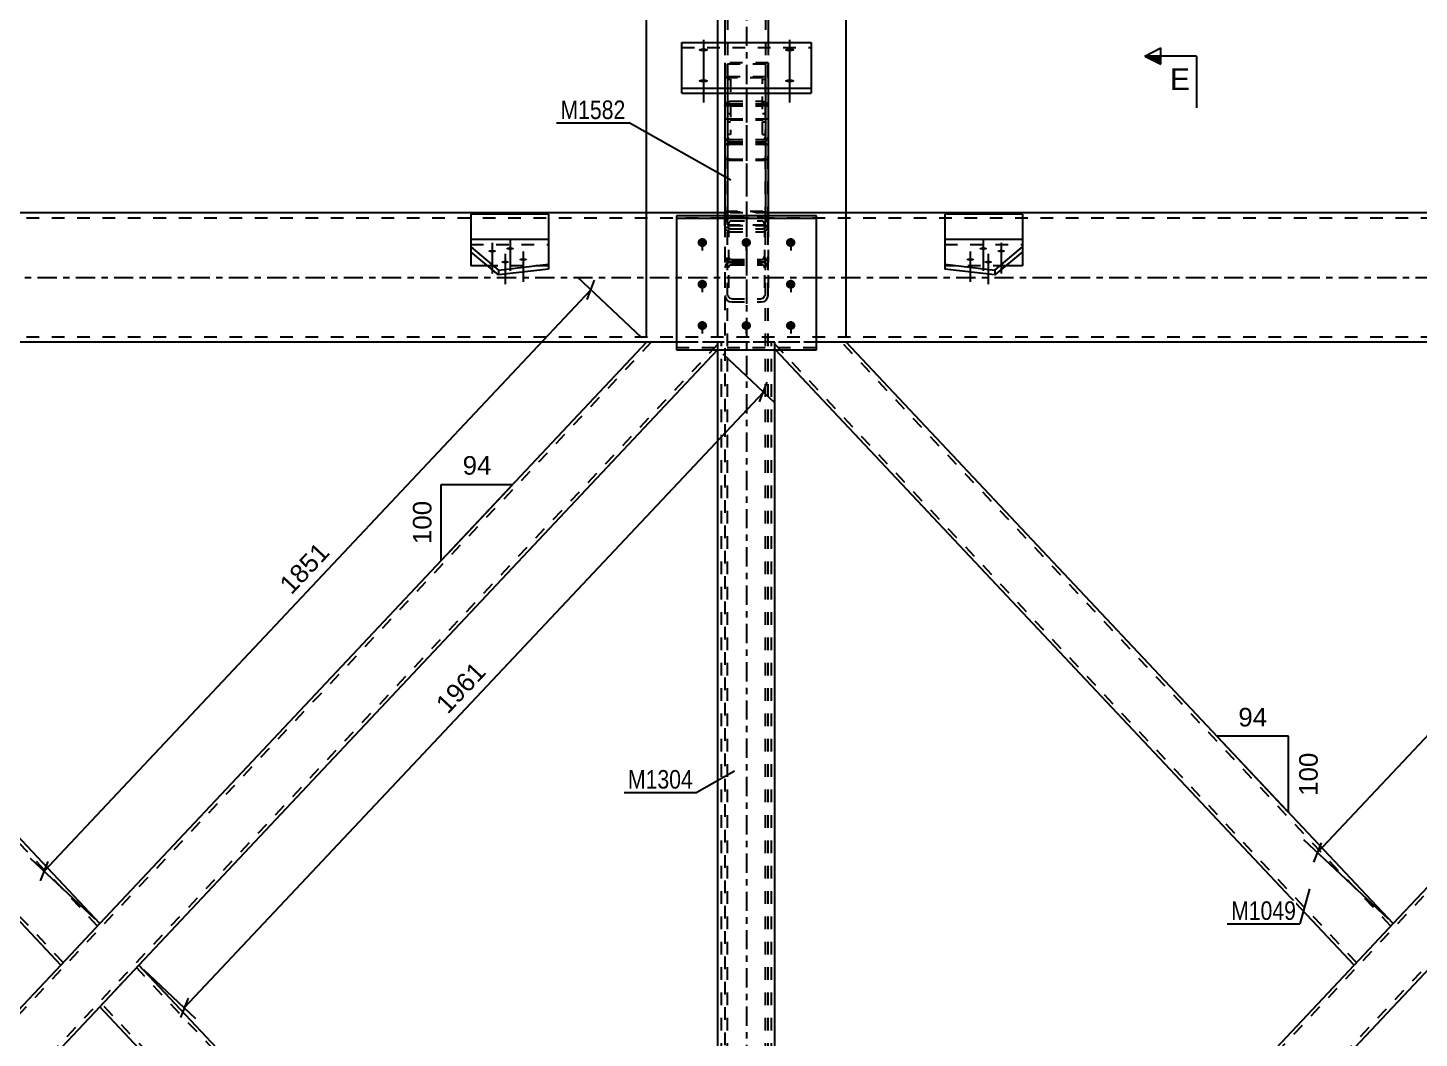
# Model space of a CAD drawing. Header units: millimetres. Extents: x -130 to 1059, y -611 to 230.
# Drawn here: x 655.5 to 870.6, y -117.6 to 38.6 of the extents above; entities that cross this region are included whole.
import ezdxf

# ---------------------------------------------------------------- set-up
doc = ezdxf.new("R2010")
doc.units = ezdxf.units.MM
doc.linetypes.add('DXK_LINE_DOT2', pattern=[3.9198, 1.9599, -1.9599])
doc.linetypes.add('DXK_LINE_DOT3', pattern=[5.9187, 2.979, -0.9799, 0.9799, -0.9799])
doc.styles.add('Arial', font='ARIAL.TTF', dxfattribs={"height": 0.2})
doc.styles.add('Arial Narrow', font='ARIALN.TTF', dxfattribs={"height": 0.2})

# ---------------------------------------------------------------- blocks, each defined once
blk = doc.blocks.new('Part-814407902-1448 - 1390')
at = {"color": 7, "linetype": 'DXK_LINE_DOT2'}
for p, q in [((763.28, 33.21), (763.28, 10.28)), ((769.94, 33.21), (763.28, 33.21)), ((763.28, 33.21), (763.28, 30.93)), ((763.68, 31.06), (763.68, 33.07)), ((763.68, 33.07), (769.54, 33.07)), ((763.68, 33.07), (763.68, 10.14)), ((769.54, 33.07), (769.54, 31.06)), ((769.54, 33.07), (769.55, 10.14)), ((769.94, 33.21), (769.95, 10.28)), ((769.94, 30.93), (769.94, 33.21)), ((763.28, 30.93), (763.28, 28.53)), ((763.28, 30.93), (769.94, 30.93)), ((763.68, 31.06), (763.68, 8.14)), ((769.54, 31.06), (763.68, 31.06)), ((769.54, 31.06), (769.55, 8.14)), ((769.94, 30.93), (769.94, 28.53)), ((763.28, 10.28), (763.28, 10)), ((763.28, 10.28), (769.95, 10.28)), ((763.28, 9.33), (763.28, 10)), ((763.28, 10), (763.28, 10)), ((763.68, 10), (763.28, 10)), ((763.28, 10), (763.68, 10)), ((763.28, 9.54), (763.28, 8)), ((763.28, 8), (763.28, 9.33)), ((763.28, 9.33), (763.68, 9.33)), ((769.55, 10.14), (763.68, 10.14)), ((763.68, 10.14), (763.68, 10)), ((763.68, 9.33), (763.68, 10)), ((763.68, 10), (763.68, 10)), ((763.68, 8.14), (763.68, 9.33)), ((769.55, 10.14), (769.55, 10)), ((769.95, 10), (769.55, 10)), ((769.55, 9.33), (769.55, 10)), ((769.55, 10), (769.55, 10)), ((769.55, 10), (769.95, 10)), ((769.55, 8.14), (769.55, 9.33)), ((769.55, 9.33), (769.95, 9.33)), ((769.95, 10.28), (769.95, 10)), ((769.95, 9.33), (769.95, 10)), ((769.95, 10), (769.95, 10)), ((769.95, 9.54), (769.95, 8)), ((769.95, 8), (769.95, 9.33)), ((769.95, 8), (763.28, 8)), ((763.68, 8.14), (769.55, 8.14))]:
    blk.add_line(p, q, dxfattribs=at)
at = {"color": 2, "linetype": 'Continuous'}
for p, q in [((763.28, 28.53), (763.28, 9.54)), ((769.94, 28.53), (769.95, 9.54))]:
    blk.add_line(p, q, dxfattribs=at)
blk = doc.blocks.new('Part-814407902-1453 - 1390')
at = {"color": 7, "linetype": 'DXK_LINE_DOT3'}
blk.add_line((766.61, 68.39), (766.61, 16.15), dxfattribs=at)
at = {"color": 2, "linetype": 'Continuous'}
for p, q in [((763.34, 59.97), (763.28, 59.86)), ((763.28, 59.86), (763.28, 36.35)), ((763.28, 58.13), (763.34, 58.02)), ((763.51, 60.06), (763.34, 59.97)), ((763.68, 60.1), (763.51, 60.06)), ((769.71, 60.06), (769.55, 60.1)), ((769.88, 59.97), (769.71, 60.06)), ((769.95, 59.86), (769.88, 59.97)), ((769.88, 58.02), (769.95, 58.13)), ((769.95, 59.86), (769.95, 36.35)), ((763.34, 58.02), (763.51, 57.94)), ((763.51, 57.94), (763.77, 57.88)), ((763.77, 57.88), (764.08, 57.86)), ((764.08, 57.99), (769.15, 57.99)), ((764.08, 57.86), (769.15, 57.86)), ((769.15, 57.86), (769.45, 57.88)), ((769.45, 57.88), (769.71, 57.94)), ((769.71, 57.94), (769.88, 58.02)), ((769.95, 28.53), (769.95, 24.68))]:
    blk.add_line(p, q, dxfattribs=at)
at = {"color": 7, "linetype": 'DXK_LINE_DOT2'}
for p, q in [((763.77, 60.12), (763.68, 60.1)), ((763.68, 59.86), (763.71, 59.92)), ((763.68, 59.86), (763.68, 24.68)), ((763.71, 58.08), (763.68, 58.13)), ((763.71, 59.92), (763.8, 59.96)), ((764.08, 60.14), (763.77, 60.12)), ((763.8, 59.96), (763.93, 59.99)), ((763.93, 59.99), (764.08, 60)), ((764.08, 60.14), (769.15, 60.14)), ((764.08, 60), (769.15, 60)), ((769.45, 60.12), (769.15, 60.14)), ((769.15, 60), (769.3, 59.99)), ((769.3, 59.99), (769.43, 59.96)), ((769.43, 59.96), (769.51, 59.92)), ((769.55, 60.1), (769.45, 60.12)), ((769.51, 59.92), (769.55, 59.86)), ((769.55, 58.13), (769.51, 58.08)), ((769.55, 59.86), (769.55, 24.68)), ((763.8, 58.03), (763.71, 58.08)), ((763.93, 58), (763.8, 58.03)), ((764.08, 57.99), (763.93, 58)), ((769.3, 58), (769.15, 57.99)), ((769.43, 58.03), (769.3, 58)), ((769.51, 58.08), (769.43, 58.03)), ((763.28, 36.35), (763.28, 24.68)), ((769.95, 36.35), (769.95, 28.53)), ((763.28, 26.42), (763.34, 26.52)), ((763.34, 26.52), (763.51, 26.61)), ((763.51, 26.61), (763.77, 26.67)), ((763.71, 26.47), (763.68, 26.42)), ((763.8, 26.51), (763.71, 26.47)), ((763.77, 26.67), (764.08, 26.69)), ((763.93, 26.54), (763.8, 26.51)), ((764.08, 26.55), (763.93, 26.54)), ((764.08, 26.69), (769.15, 26.69)), ((764.08, 26.55), (769.15, 26.55)), ((769.15, 26.69), (769.45, 26.67)), ((769.3, 26.54), (769.15, 26.55)), ((769.43, 26.51), (769.3, 26.54)), ((769.51, 26.47), (769.43, 26.51)), ((769.45, 26.67), (769.71, 26.61)), ((769.55, 26.42), (769.51, 26.47)), ((769.71, 26.61), (769.88, 26.52)), ((769.88, 26.52), (769.95, 26.42)), ((763.34, 24.58), (763.28, 24.68)), ((763.51, 24.49), (763.34, 24.58)), ((763.77, 24.43), (763.51, 24.49)), ((763.68, 24.68), (763.71, 24.63)), ((763.71, 24.63), (763.8, 24.58)), ((764.08, 24.41), (763.77, 24.43)), ((763.8, 24.58), (763.93, 24.55)), ((763.93, 24.55), (764.08, 24.54)), ((764.08, 24.54), (769.15, 24.54)), ((764.08, 24.41), (769.15, 24.41)), ((769.15, 24.54), (769.3, 24.55)), ((769.45, 24.43), (769.15, 24.41)), ((769.3, 24.55), (769.43, 24.58)), ((769.43, 24.58), (769.51, 24.63)), ((769.71, 24.49), (769.45, 24.43)), ((769.51, 24.63), (769.55, 24.68)), ((769.88, 24.58), (769.71, 24.49)), ((769.95, 24.68), (769.88, 24.58))]:
    blk.add_line(p, q, dxfattribs=at)
blk = doc.blocks.new('Part-814407902-1478 - 1390')
at = {"color": 7, "linetype": 'DXK_LINE_DOT2'}
for p, q in [((771, -10), (762.2, -10)), ((762.2, -11.18), (762.2, -10)), ((762.74, -202.67), (762.74, -10)), ((770.47, -202.67), (770.47, -10)), ((771, -11.18), (771, -10)), ((762.2, -202.67), (762.2, -201.57)), ((771, -202.67), (771, -201.57)), ((771, -202.67), (762.2, -202.67))]:
    blk.add_line(p, q, dxfattribs=at)
at = {"color": 2, "linetype": 'Continuous'}
for p, q in [((762.2, -201.57), (762.2, -11.18)), ((771, -201.57), (771, -11.18))]:
    blk.add_line(p, q, dxfattribs=at)
blk = doc.blocks.new('Part-814407902-1602 - 1390')
at = {"color": 2, "linetype": 'Continuous'}
for p, q in [((777.45, 9.54), (755.78, 9.54)), ((755.78, 9.54), (755.78, -11.18)), ((755.78, 9.18), (777.45, 9.18)), ((777.45, -11.18), (777.45, 9.54)), ((755.78, -11.18), (777.45, -11.18))]:
    blk.add_line(p, q, dxfattribs=at)
at = {"color": 7, "linetype": 'DXK_LINE_DOT2'}
blk.add_line((755.78, -10.82), (777.45, -10.82), dxfattribs=at)
blk = doc.blocks.new('Part-814407902-1481 - 1390')
at = {"color": 7, "linetype": 'DXK_LINE_DOT2'}
for p, q in [((763.28, 8.2), (763.36, 8.63)), ((763.94, 9.25), (764.35, 9.33)), ((764.35, 8.77), (764.14, 8.72)), ((764.35, 9.33), (768.88, 9.33)), ((764.35, 8.77), (768.88, 8.77)), ((768.88, 9.33), (769.29, 9.25)), ((769.08, 8.72), (768.88, 8.77)), ((769.86, 8.63), (769.95, 8.2)), ((763.28, 8.2), (763.28, -2.77)), ((763.85, 8.42), (763.81, 8.2)), ((763.81, 8.2), (763.81, -2.77)), ((769.41, 8.2), (769.37, 8.42)), ((769.41, 8.2), (769.41, -2.77)), ((769.95, 8.2), (769.95, -2.77)), ((763.36, 2.94), (763.28, 3.37)), ((763.59, 2.2), (763.36, 1.87)), ((763.94, 2.42), (763.59, 2.2)), ((763.81, 3.37), (763.85, 3.16)), ((764.35, 2.49), (763.94, 2.42)), ((764.35, 2.24), (763.94, 2.33)), ((764.14, 2.85), (764.35, 2.81)), ((764.35, 2.81), (768.88, 2.81)), ((764.35, 2.49), (768.88, 2.49)), ((764.35, 2.24), (768.88, 2.24)), ((768.88, 2.81), (769.08, 2.85)), ((769.29, 2.42), (768.88, 2.49)), ((769.29, 2.33), (768.88, 2.24)), ((769.63, 2.2), (769.29, 2.42)), ((769.37, 3.16), (769.41, 3.37)), ((769.86, 1.87), (769.63, 2.2)), ((769.95, 3.37), (769.86, 2.94)), ((763.36, 1.87), (763.28, 1.49)), ((763.81, 1.49), (763.85, 1.68)), ((763.85, 1.68), (763.97, 1.85)), ((763.97, 1.85), (764.14, 1.95)), ((764.14, 1.95), (764.35, 1.99)), ((764.35, 1.99), (768.88, 1.99)), ((768.88, 1.99), (769.08, 1.95)), ((769.08, 1.95), (769.26, 1.85)), ((769.26, 1.85), (769.37, 1.68)), ((769.37, 1.68), (769.41, 1.49)), ((769.95, 1.49), (769.86, 1.87)), ((763.28, -2.77), (763.36, -3.15)), ((763.36, -3.15), (763.59, -3.48)), ((763.59, -3.48), (763.94, -3.7)), ((763.85, -2.96), (763.81, -2.77)), ((763.97, -3.12), (763.85, -2.96)), ((763.94, -3.7), (764.35, -3.77)), ((764.14, -3.23), (763.97, -3.12)), ((764.35, -3.27), (764.14, -3.23)), ((764.35, -3.27), (768.88, -3.27)), ((764.35, -3.77), (768.88, -3.77)), ((769.08, -3.23), (768.88, -3.27)), ((768.88, -3.77), (769.29, -3.7)), ((769.26, -3.12), (769.08, -3.23)), ((769.37, -2.96), (769.26, -3.12)), ((769.29, -3.7), (769.63, -3.48)), ((769.41, -2.77), (769.37, -2.96)), ((769.63, -3.48), (769.86, -3.15)), ((769.86, -3.15), (769.95, -2.77))]:
    blk.add_line(p, q, dxfattribs=at)
at = {"color": 7, "linetype": 'DXK_LINE_DOT3'}
blk.add_line((766.61, 9.21), (766.61, -4.06), dxfattribs=at)
at = {"color": 7, "linetype": 'DXK_LINE_DOT2'}
for centre, radius, start, end in [((764.39, 8.24), 1.1, 114.32, 159.2417), ((764.37, 8.22), 0.552, 114.32, 159.2417), ((768.86, 8.22), 0.552, 20.7583, 65.68), ((768.83, 8.24), 1.1, 20.7583, 65.68), ((764.39, 3.33), 1.1, 200.7583, 245.68), ((764.37, 3.35), 0.552, 200.7583, 245.68), ((768.86, 3.35), 0.552, 294.32, 339.2417), ((768.83, 3.33), 1.1, 294.32, 339.2417)]:
    blk.add_arc(centre, radius, start, end, dxfattribs=at)
blk = doc.blocks.new('Part-814407902-1556 - 1390')
at = {"color": 7, "linetype": 'DXK_LINE_DOT2'}
for p, q in [((763.28, 26.5), (763.34, 26.79)), ((763.28, 26.5), (763.28, 7.94)), ((763.34, 26.79), (763.51, 27.04)), ((763.51, 27.04), (763.77, 27.2)), ((763.71, 26.65), (763.68, 26.5)), ((763.68, 26.5), (763.68, 7.94)), ((763.8, 26.77), (763.71, 26.65)), ((763.77, 27.2), (764.08, 27.26)), ((763.93, 26.85), (763.8, 26.77)), ((764.08, 26.88), (763.93, 26.85)), ((764.08, 27.26), (769.15, 27.26)), ((764.08, 26.88), (769.15, 26.88)), ((769.15, 27.26), (769.45, 27.2)), ((769.3, 26.85), (769.15, 26.88)), ((769.43, 26.77), (769.3, 26.85)), ((769.51, 26.65), (769.43, 26.77)), ((769.45, 27.2), (769.71, 27.04)), ((769.55, 26.5), (769.51, 26.65)), ((769.55, 26.5), (769.55, 7.94)), ((769.71, 27.04), (769.88, 26.79)), ((769.88, 26.79), (769.95, 26.5)), ((769.95, 26.5), (769.95, 24.68)), ((763.34, 21.45), (763.28, 21.74)), ((763.68, 21.74), (763.71, 21.6)), ((763.71, 21.6), (763.8, 21.48)), ((769.43, 21.48), (769.51, 21.6)), ((769.51, 21.6), (769.55, 21.74)), ((769.95, 21.74), (769.88, 21.45)), ((763.51, 21.21), (763.34, 21.45)), ((763.77, 21.05), (763.51, 21.21)), ((764.08, 20.99), (763.77, 21.05)), ((763.8, 21.48), (763.93, 21.4)), ((763.93, 21.4), (764.08, 21.37)), ((764.08, 21.37), (769.15, 21.37)), ((764.08, 20.99), (769.15, 20.99)), ((769.15, 21.37), (769.3, 21.4)), ((769.45, 21.05), (769.15, 20.99)), ((769.3, 21.4), (769.43, 21.48)), ((769.71, 21.21), (769.45, 21.05)), ((769.88, 21.45), (769.71, 21.21)), ((769.95, 10), (763.28, 10)), ((769.95, 10), (769.95, 7.94)), ((763.28, 7.94), (763.34, 7.62)), ((763.71, 7.78), (763.68, 7.94)), ((763.8, 7.64), (763.71, 7.78)), ((763.77, 7.16), (764.08, 7.09)), ((763.93, 7.55), (763.8, 7.64)), ((764.08, 7.52), (763.93, 7.55)), ((764.08, 7.52), (769.15, 7.52)), ((764.08, 7.09), (769.15, 7.09)), ((769.3, 7.55), (769.15, 7.52)), ((769.15, 7.09), (769.45, 7.16)), ((769.43, 7.64), (769.3, 7.55)), ((769.51, 7.78), (769.43, 7.64)), ((769.55, 7.94), (769.51, 7.78)), ((769.88, 7.62), (769.95, 7.94))]:
    blk.add_line(p, q, dxfattribs=at)
at = {"color": 7, "linetype": 'DXK_LINE_DOT3'}
blk.add_line((766.61, 27.54), (766.61, 3.45), dxfattribs=at)
at = {"color": 2, "linetype": 'Continuous'}
blk.add_line((769.95, 24.68), (769.95, 10), dxfattribs=at)
at = {"color": 7, "linetype": 'DXK_LINE_DOT2'}
for centre, start, end in [((764.11, 7.91), 200.7579, 245.6796), ((769.11, 7.91), 294.3204, 339.2421)]:
    blk.add_arc(centre, 0.827, start, end, dxfattribs=at)
blk = doc.blocks.new('Part-814407902-1548 - 1390')
at = {"color": 2, "linetype": 'Continuous'}
for p, q in [((672.64, -106.33), (666.6, -112.76)), ((762.2, -201.57), (672.64, -106.33)), ((751.16, -202.67), (666.6, -112.76)), ((762.2, -202.67), (762.2, -201.57))]:
    blk.add_line(p, q, dxfattribs=at)
at = {"color": 7, "linetype": 'DXK_LINE_DOT2'}
for p, q in [((762.2, -202.34), (672.28, -106.72)), ((666.97, -112.37), (667, -112.34)), ((751.89, -202.67), (666.97, -112.37)), ((762.2, -202.67), (751.16, -202.67))]:
    blk.add_line(p, q, dxfattribs=at)
blk = doc.blocks.new('Part-814407902-1557 - 1390')
at = {"color": 7, "linetype": 'DXK_LINE_DOT3'}
blk.add_line((766.61, 29.31), (766.61, -199.72), dxfattribs=at)
at = {"color": 7, "linetype": 'DXK_LINE_DOT2'}
for p, q in [((763.34, 20.57), (763.28, 20.45)), ((763.28, 20.45), (763.28, -202.67)), ((763.51, 20.68), (763.34, 20.57)), ((763.77, 20.74), (763.51, 20.68)), ((763.68, 20.45), (763.71, 20.51)), ((763.68, -202.67), (763.68, 20.45)), ((763.71, 20.51), (763.8, 20.56)), ((764.08, 20.77), (763.77, 20.74)), ((763.8, 20.56), (763.93, 20.6)), ((763.93, 20.6), (764.08, 20.61)), ((764.08, 20.77), (769.15, 20.77)), ((764.08, 20.61), (769.15, 20.61)), ((769.45, 20.74), (769.15, 20.77)), ((769.15, 20.61), (769.3, 20.6)), ((769.3, 20.6), (769.43, 20.56)), ((769.43, 20.56), (769.51, 20.51)), ((769.71, 20.68), (769.45, 20.74)), ((769.51, 20.51), (769.55, 20.45)), ((769.55, -202.67), (769.55, 20.45)), ((769.88, 20.57), (769.71, 20.68)), ((769.95, 20.45), (769.88, 20.57)), ((769.95, -202.67), (769.95, 20.45)), ((763.28, 18.45), (763.34, 18.33)), ((763.34, 18.33), (763.51, 18.23)), ((763.51, 18.23), (763.77, 18.16)), ((763.71, 18.39), (763.68, 18.45)), ((763.8, 18.34), (763.71, 18.39)), ((763.77, 18.16), (764.08, 18.14)), ((763.93, 18.31), (763.8, 18.34)), ((764.08, 18.3), (763.93, 18.31)), ((764.08, 18.3), (769.15, 18.3)), ((764.08, 18.14), (769.15, 18.14)), ((769.3, 18.31), (769.15, 18.3)), ((769.15, 18.14), (769.45, 18.16)), ((769.43, 18.34), (769.3, 18.31)), ((769.51, 18.39), (769.43, 18.34)), ((769.45, 18.16), (769.71, 18.23)), ((769.55, 18.45), (769.51, 18.39)), ((769.71, 18.23), (769.88, 18.33)), ((769.88, 18.33), (769.95, 18.45)), ((764.08, -170.32), (763.77, -170.67)), ((764.08, -170.32), (769.15, -170.32)), ((769.45, -170.67), (769.15, -170.32)), ((763.34, -173.21), (763.28, -175.01)), ((763.68, -175.01), (763.71, -174.11)), ((763.93, -172.84), (764.08, -172.66)), ((764.08, -172.66), (769.15, -172.66)), ((769.15, -172.66), (769.3, -172.84)), ((769.51, -174.11), (769.55, -175.01)), ((769.95, -175.01), (769.88, -173.21)), ((763.28, -202.67), (769.95, -202.67))]:
    blk.add_line(p, q, dxfattribs=at)
for centre, radius, start, end in [((772.8, -173.52), 9.47, 162.5062, 178.1392), ((760.42, -173.52), 9.47, 1.8608, 17.4938), ((768.44, -174.26), 4.73, 162.5062, 178.1392), ((764.78, -174.26), 4.73, 1.8608, 17.4938)]:
    blk.add_arc(centre, radius, start, end, dxfattribs=at)
blk = doc.blocks.new('Part-814407902-2005 - 1390')
at = {"color": 7, "linetype": 'DXK_LINE_DOT2'}
for p, q in [((763.75, 22.14), (763.75, 30.68)), ((763.75, 30.68), (764.15, 30.68)), ((764.15, 30.68), (764.15, 22.14)), ((763.75, 25.36), (764.15, 25.36)), ((763.75, 24.08), (764.15, 24.08)), ((764.15, 22.14), (763.75, 22.14))]:
    blk.add_line(p, q, dxfattribs=at)
blk = doc.blocks.new('Part-814407902-1618 - 1390')
at = {"color": 2, "linetype": 'Continuous'}
for p, q in [((756.61, 28.53), (756.61, 36.35)), ((756.61, 36.35), (776.61, 36.35)), ((776.61, 36.35), (776.61, 28.53)), ((756.61, 29.28), (776.61, 29.28)), ((756.61, 28.53), (776.61, 28.53))]:
    blk.add_line(p, q, dxfattribs=at)
at = {"color": 7, "linetype": 'DXK_LINE_DOT2'}
blk.add_line((756.61, 35.6), (776.61, 35.6), dxfattribs=at)
blk = doc.blocks.new('Part-814407902-1664 - 1390')
at = {"color": 7, "linetype": 'DXK_LINE_DOT2'}
for p, q in [((998.27, 9.2), (0, 9.2)), ((769.95, 10), (763.28, 10)), ((998.27, -9.2), (0, -9.2)), ((998.27, -10), (193.38, -10)), ((777.45, -10), (755.78, -10))]:
    blk.add_line(p, q, dxfattribs=at)
at = {"color": 2, "linetype": 'Continuous'}
for p, q in [((763.28, 10), (369.95, 10)), ((998.27, 10), (769.95, 10)), ((755.78, -10), (377.45, -10)), ((998.27, -10), (777.45, -10))]:
    blk.add_line(p, q, dxfattribs=at)
at = {"color": 7, "linetype": 'DXK_LINE_DOT3'}
blk.add_line((0, 0), (998.27, 0), dxfattribs=at)
blk = doc.blocks.new('Bolt-814407902-1795 - 1390')
at = {"linetype": 'Continuous'}
for points in [[(803.23, 4.28), (803.1, 4.28), (802.98, 4.29), (802.88, 4.32), (802.78, 4.34), (802.71, 4.38), (802.66, 4.42), (802.63, 4.46), (802.63, 4.5), (802.66, 4.54), (802.71, 4.58), (802.78, 4.62), (802.88, 4.65), (802.98, 4.67), (803.1, 4.68), (803.23, 4.69), (803.35, 4.68), (803.47, 4.67), (803.58, 4.65), (803.67, 4.62), (803.75, 4.58), (803.8, 4.54), (803.82, 4.5), (803.82, 4.46), (803.8, 4.42), (803.75, 4.38), (803.67, 4.34), (803.58, 4.32), (803.47, 4.29), (803.35, 4.28)], [(801.22, 2.59), (801.09, 2.59), (800.97, 2.6), (800.86, 2.63), (800.77, 2.65), (800.7, 2.69), (800.65, 2.73), (800.62, 2.77), (800.62, 2.81), (800.65, 2.86), (800.7, 2.89), (800.77, 2.93), (800.86, 2.96), (800.97, 2.98), (801.09, 2.99), (801.22, 3), (801.34, 2.99), (801.46, 2.98), (801.57, 2.96), (801.66, 2.93), (801.74, 2.89), (801.79, 2.86), (801.81, 2.81), (801.81, 2.77), (801.79, 2.73), (801.74, 2.69), (801.66, 2.65), (801.57, 2.63), (801.46, 2.6), (801.34, 2.59)], [(804, 2.2), (803.87, 2.2), (803.75, 2.22), (803.64, 2.24), (803.55, 2.27), (803.48, 2.3), (803.42, 2.34), (803.4, 2.38), (803.4, 2.43), (803.42, 2.47), (803.48, 2.51), (803.55, 2.54), (803.64, 2.57), (803.75, 2.59), (803.87, 2.61), (804, 2.61), (804.12, 2.61), (804.24, 2.59), (804.35, 2.57), (804.44, 2.54), (804.51, 2.51), (804.57, 2.47), (804.59, 2.43), (804.59, 2.38), (804.57, 2.34), (804.51, 2.3), (804.44, 2.27), (804.35, 2.24), (804.24, 2.22), (804.12, 2.2)], [(806.01, 3.89), (805.88, 3.89), (805.76, 3.91), (805.65, 3.93), (805.56, 3.96), (805.49, 3.99), (805.44, 4.03), (805.41, 4.07), (805.41, 4.12), (805.44, 4.16), (805.49, 4.2), (805.56, 4.23), (805.65, 4.26), (805.76, 4.28), (805.88, 4.3), (806.01, 4.3), (806.13, 4.3), (806.25, 4.28), (806.36, 4.26), (806.45, 4.23), (806.53, 4.2), (806.58, 4.16), (806.6, 4.12), (806.6, 4.07), (806.58, 4.03), (806.53, 3.99), (806.45, 3.96), (806.36, 3.93), (806.25, 3.91), (806.13, 3.89)]]:
    blk.add_hatch(color=1, dxfattribs=at).paths.add_polyline_path(points)
at = {"color": 1, "linetype": 'Continuous'}
for p, q in [((803.23, 5.73), (803.23, 1.04)), ((806.01, 5.35), (806.01, 0.65)), ((801.22, 4.04), (801.22, -0.65)), ((804, 3.66), (804, -1.04))]:
    blk.add_line(p, q, dxfattribs=at)
blk = doc.blocks.new('Bolt-814407902-1798 - 1390')
at = {"linetype": 'Continuous'}
for points in [[(773.28, 34.96), (773.13, 34.97), (772.98, 34.98), (772.85, 35.01), (772.73, 35.04), (772.64, 35.09), (772.58, 35.13), (772.55, 35.18), (772.55, 35.24), (772.58, 35.29), (772.64, 35.34), (772.73, 35.38), (772.85, 35.41), (772.98, 35.44), (773.13, 35.46), (773.28, 35.46), (773.43, 35.46), (773.58, 35.44), (773.71, 35.41), (773.82, 35.38), (773.91, 35.34), (773.98, 35.29), (774.01, 35.24), (774.01, 35.18), (773.98, 35.13), (773.91, 35.09), (773.82, 35.04), (773.71, 35.01), (773.58, 34.98), (773.43, 34.97)], [(773.28, 30.17), (773.13, 30.17), (772.98, 30.19), (772.85, 30.22), (772.73, 30.25), (772.64, 30.29), (772.58, 30.34), (772.55, 30.39), (772.55, 30.44), (772.58, 30.5), (772.64, 30.54), (772.73, 30.59), (772.85, 30.62), (772.98, 30.65), (773.13, 30.66), (773.28, 30.67), (773.43, 30.66), (773.58, 30.65), (773.71, 30.62), (773.82, 30.59), (773.91, 30.54), (773.98, 30.5), (774.01, 30.44), (774.01, 30.39), (773.98, 30.34), (773.91, 30.29), (773.82, 30.25), (773.71, 30.22), (773.58, 30.19), (773.43, 30.17)]]:
    blk.add_hatch(color=1, dxfattribs=at).paths.add_polyline_path(points)
at = {"color": 1, "linetype": 'Continuous'}
for p, q in [((773.28, 36.78), (773.28, 31.89)), ((773.28, 31.98), (773.28, 27.1))]:
    blk.add_line(p, q, dxfattribs=at)
blk = doc.blocks.new('Bolt-814407902-1801 - 1390')
at = {"linetype": 'Continuous'}
for points in [[(759.78, 6.11), (759.93, 6.09), (760.08, 6.05), (760.21, 5.97), (760.32, 5.88), (760.41, 5.76), (760.48, 5.63), (760.51, 5.49), (760.51, 5.35), (760.48, 5.2), (760.41, 5.07), (760.32, 4.96), (760.21, 4.86), (760.08, 4.79), (759.93, 4.74), (759.78, 4.73), (759.63, 4.74), (759.48, 4.79), (759.35, 4.86), (759.23, 4.96), (759.14, 5.07), (759.08, 5.2), (759.05, 5.35), (759.05, 5.49), (759.08, 5.63), (759.14, 5.76), (759.23, 5.88), (759.35, 5.97), (759.48, 6.05), (759.63, 6.09)], [(766.58, 6.11), (766.73, 6.09), (766.88, 6.05), (767.01, 5.97), (767.12, 5.88), (767.21, 5.76), (767.28, 5.63), (767.31, 5.49), (767.31, 5.35), (767.28, 5.2), (767.21, 5.07), (767.12, 4.96), (767.01, 4.86), (766.88, 4.79), (766.73, 4.74), (766.58, 4.73), (766.43, 4.74), (766.28, 4.79), (766.15, 4.86), (766.03, 4.96), (765.94, 5.07), (765.88, 5.2), (765.85, 5.35), (765.85, 5.49), (765.88, 5.63), (765.94, 5.76), (766.03, 5.88), (766.15, 5.97), (766.28, 6.05), (766.43, 6.09)], [(773.45, 6.11), (773.6, 6.09), (773.74, 6.05), (773.88, 5.97), (773.99, 5.88), (774.08, 5.76), (774.14, 5.63), (774.17, 5.49), (774.17, 5.35), (774.14, 5.2), (774.08, 5.07), (773.99, 4.96), (773.88, 4.86), (773.74, 4.79), (773.6, 4.74), (773.45, 4.73), (773.29, 4.74), (773.15, 4.79), (773.01, 4.86), (772.9, 4.96), (772.81, 5.07), (772.75, 5.2), (772.72, 5.35), (772.72, 5.49), (772.75, 5.63), (772.81, 5.76), (772.9, 5.88), (773.01, 5.97), (773.15, 6.05), (773.29, 6.09)], [(759.78, -0.35), (759.93, -0.36), (760.08, -0.41), (760.21, -0.48), (760.32, -0.57), (760.41, -0.69), (760.48, -0.82), (760.51, -0.96), (760.51, -1.11), (760.48, -1.25), (760.41, -1.38), (760.32, -1.5), (760.21, -1.59), (760.08, -1.66), (759.93, -1.71), (759.78, -1.72), (759.63, -1.71), (759.48, -1.66), (759.35, -1.59), (759.23, -1.5), (759.14, -1.38), (759.08, -1.25), (759.05, -1.11), (759.05, -0.96), (759.08, -0.82), (759.14, -0.69), (759.23, -0.57), (759.35, -0.48), (759.48, -0.41), (759.63, -0.36)], [(773.45, -0.35), (773.6, -0.36), (773.74, -0.41), (773.88, -0.48), (773.99, -0.57), (774.08, -0.69), (774.14, -0.82), (774.17, -0.96), (774.17, -1.11), (774.14, -1.25), (774.08, -1.38), (773.99, -1.5), (773.88, -1.59), (773.74, -1.66), (773.6, -1.71), (773.45, -1.72), (773.29, -1.71), (773.15, -1.66), (773.01, -1.59), (772.9, -1.5), (772.81, -1.38), (772.75, -1.25), (772.72, -1.11), (772.72, -0.96), (772.75, -0.82), (772.81, -0.69), (772.9, -0.57), (773.01, -0.48), (773.15, -0.41), (773.29, -0.36)], [(759.78, -6.74), (759.93, -6.75), (760.08, -6.8), (760.21, -6.87), (760.32, -6.96), (760.41, -7.08), (760.48, -7.21), (760.51, -7.35), (760.51, -7.5), (760.48, -7.64), (760.41, -7.77), (760.32, -7.89), (760.21, -7.98), (760.08, -8.05), (759.93, -8.1), (759.78, -8.11), (759.63, -8.1), (759.48, -8.05), (759.35, -7.98), (759.23, -7.89), (759.14, -7.77), (759.08, -7.64), (759.05, -7.5), (759.05, -7.35), (759.08, -7.21), (759.14, -7.08), (759.23, -6.96), (759.35, -6.87), (759.48, -6.8), (759.63, -6.75)], [(766.58, -6.74), (766.73, -6.75), (766.88, -6.8), (767.01, -6.87), (767.12, -6.96), (767.21, -7.08), (767.28, -7.21), (767.31, -7.35), (767.31, -7.5), (767.28, -7.64), (767.21, -7.77), (767.12, -7.89), (767.01, -7.98), (766.88, -8.05), (766.73, -8.1), (766.58, -8.11), (766.43, -8.1), (766.28, -8.05), (766.15, -7.98), (766.03, -7.89), (765.94, -7.77), (765.88, -7.64), (765.85, -7.5), (765.85, -7.35), (765.88, -7.21), (765.94, -7.08), (766.03, -6.96), (766.15, -6.87), (766.28, -6.8), (766.43, -6.75)], [(773.45, -6.74), (773.6, -6.75), (773.74, -6.8), (773.88, -6.87), (773.99, -6.96), (774.08, -7.08), (774.14, -7.21), (774.17, -7.35), (774.17, -7.5), (774.14, -7.64), (774.08, -7.77), (773.99, -7.89), (773.88, -7.98), (773.74, -8.05), (773.6, -8.1), (773.45, -8.11), (773.29, -8.1), (773.15, -8.05), (773.01, -7.98), (772.9, -7.89), (772.81, -7.77), (772.75, -7.64), (772.72, -7.5), (772.72, -7.35), (772.75, -7.21), (772.81, -7.08), (772.9, -6.96), (773.01, -6.87), (773.15, -6.8), (773.29, -6.75)]]:
    blk.add_hatch(color=1, dxfattribs=at).paths.add_polyline_path(points)
at = {"color": 1, "linetype": 'Continuous'}
for p, q in [((759.78, 6.08), (759.78, 4.19)), ((766.58, 6.08), (766.58, 4.19)), ((773.45, 6.08), (773.45, 4.19)), ((759.78, -0.37), (759.78, -2.27)), ((773.45, -0.37), (773.45, -2.27)), ((759.78, -6.76), (759.78, -8.66)), ((766.58, -6.76), (766.58, -8.66)), ((773.45, -6.76), (773.45, -8.66))]:
    blk.add_line(p, q, dxfattribs=at)
blk = doc.blocks.new('Part-814407902-1893 - 1390')
at = {"color": 7, "linetype": 'DXK_LINE_DOT2'}
for p, q in [((782.05, -10), (771, -10)), ((771, -11.1), (771, -10)), ((860.93, -105.94), (771, -10.32)), ((866.24, -100.3), (781.32, -10)), ((771.08, -11.18), (771, -11.1)), ((866.55, -99.97), (865.87, -100.69)), ((860.93, -105.94), (860.96, -105.91))]:
    blk.add_line(p, q, dxfattribs=at)
at = {"color": 2, "linetype": 'Continuous'}
for p, q in [((866.6, -99.91), (782.05, -10)), ((860.56, -106.33), (771.08, -11.18)), ((865.87, -100.69), (860.56, -106.33)), ((866.6, -99.91), (865.87, -100.69))]:
    blk.add_line(p, q, dxfattribs=at)
blk = doc.blocks.new('Part-814407902-1908 - 1390')
at = {"color": 7, "linetype": 'DXK_LINE_DOT2'}
for p, q in [((951.89, -10), (771, -202.34)), ((962.2, -10.32), (781.32, -202.67)), ((962.2, -10), (951.16, -10)), ((866.6, -99.91), (860.56, -106.33)), ((782.05, -202.67), (771, -202.67))]:
    blk.add_line(p, q, dxfattribs=at)
at = {"color": 2, "linetype": 'Continuous'}
for p, q in [((951.16, -10), (866.6, -99.91)), ((962.2, -11.1), (962.2, -10)), ((962.2, -11.1), (782.05, -202.67)), ((771, -201.57), (860.56, -106.33)), ((771, -202.67), (771, -201.57))]:
    blk.add_line(p, q, dxfattribs=at)
blk = doc.blocks.new('Part-814407902-1913 - 1390')
at = {"color": 2, "linetype": 'Continuous'}
for p, q in [((571, -11.1), (571, -10)), ((666.6, -99.91), (582.05, -10)), ((660.56, -106.33), (571, -11.1)), ((665.87, -100.69), (660.56, -106.33)), ((666.6, -99.91), (665.87, -100.69))]:
    blk.add_line(p, q, dxfattribs=at)
at = {"color": 7, "linetype": 'DXK_LINE_DOT2'}
for p, q in [((582.05, -10), (571, -10)), ((660.93, -105.94), (571, -10.32)), ((666.24, -100.3), (581.32, -10)), ((666.55, -99.97), (665.87, -100.69)), ((660.93, -105.94), (660.96, -105.91))]:
    blk.add_line(p, q, dxfattribs=at)
blk = doc.blocks.new('Part-814407902-1918 - 1390')
at = {"color": 7, "linetype": 'DXK_LINE_DOT2'}
for p, q in [((751.89, -10), (571, -202.34)), ((762.2, -10.32), (581.32, -202.67)), ((762.2, -10), (751.16, -10)), ((762.2, -11.1), (762.2, -10)), ((762.2, -11.1), (762.13, -11.18)), ((666.6, -99.91), (660.56, -106.33)), ((672.64, -106.33), (666.6, -112.76)), ((582.05, -202.67), (571, -202.67))]:
    blk.add_line(p, q, dxfattribs=at)
at = {"color": 2, "linetype": 'Continuous'}
for p, q in [((751.16, -10), (666.6, -99.91)), ((762.13, -11.18), (672.64, -106.33)), ((660.56, -106.33), (571, -201.57)), ((666.6, -112.76), (582.05, -202.67)), ((571, -202.67), (571, -201.57))]:
    blk.add_line(p, q, dxfattribs=at)
blk = doc.blocks.new('Part-814407902-1979 - 1390')
at = {"color": 2, "linetype": 'Continuous'}
for p, q in [((735.99, 5.88), (723.98, 5.88)), ((723.98, 5.88), (723.98, 3.99)), ((723.98, 4.74), (728.26, 1.15)), ((735.99, 5.88), (735.99, 1.31)), ((728.26, 0.4), (723.98, 3.99)), ((728.26, 1.15), (735.99, 2.06)), ((735.99, 1.31), (728.26, 0.4)), ((728.26, 1.15), (728.26, 0.4))]:
    blk.add_line(p, q, dxfattribs=at)
at = {"color": 7, "linetype": 'DXK_LINE_DOT2'}
blk.add_line((723.98, 5.13), (735.99, 5.13), dxfattribs=at)
blk = doc.blocks.new('Part-814407902-1982 - 1390')
at = {"color": 2, "linetype": 'Continuous'}
for p, q in [((723.98, 9.82), (723.98, 5.88)), ((735.99, 9.82), (723.98, 9.82)), ((735.99, 9.82), (735.99, 5.88)), ((723.98, 3.99), (723.98, 1.82)), ((726.57, 1.82), (723.98, 1.82))]:
    blk.add_line(p, q, dxfattribs=at)
at = {"color": 7, "linetype": 'DXK_LINE_DOT2'}
for p, q in [((723.98, 5.88), (723.98, 3.99)), ((735.99, 5.88), (735.99, 1.82)), ((735.99, 1.82), (726.57, 1.82))]:
    blk.add_line(p, q, dxfattribs=at)
blk = doc.blocks.new('Bolt-814407902-1983 - 1390')
at = {"linetype": 'Continuous'}
for points in [[(730.05, 4.28), (729.93, 4.28), (729.81, 4.29), (729.7, 4.32), (729.61, 4.34), (729.53, 4.38), (729.48, 4.42), (729.46, 4.46), (729.46, 4.5), (729.48, 4.54), (729.53, 4.58), (729.61, 4.62), (729.7, 4.65), (729.81, 4.67), (729.93, 4.68), (730.05, 4.69), (730.18, 4.68), (730.3, 4.67), (730.41, 4.65), (730.5, 4.62), (730.57, 4.58), (730.62, 4.54), (730.65, 4.5), (730.65, 4.46), (730.62, 4.42), (730.57, 4.38), (730.5, 4.34), (730.41, 4.32), (730.3, 4.29), (730.18, 4.28)], [(727.28, 3.89), (727.15, 3.89), (727.03, 3.91), (726.92, 3.93), (726.83, 3.96), (726.76, 3.99), (726.71, 4.03), (726.68, 4.07), (726.68, 4.12), (726.71, 4.16), (726.76, 4.2), (726.83, 4.23), (726.92, 4.26), (727.03, 4.28), (727.15, 4.29), (727.28, 4.3), (727.4, 4.29), (727.52, 4.28), (727.63, 4.26), (727.72, 4.23), (727.8, 4.2), (727.85, 4.16), (727.87, 4.12), (727.87, 4.07), (727.85, 4.03), (727.8, 3.99), (727.72, 3.96), (727.63, 3.93), (727.52, 3.91), (727.4, 3.89)], [(729.29, 2.2), (729.17, 2.2), (729.05, 2.22), (728.94, 2.24), (728.84, 2.27), (728.77, 2.3), (728.72, 2.34), (728.69, 2.38), (728.69, 2.43), (728.72, 2.47), (728.77, 2.51), (728.84, 2.54), (728.94, 2.57), (729.05, 2.59), (729.17, 2.61), (729.29, 2.61), (729.42, 2.61), (729.53, 2.59), (729.64, 2.57), (729.74, 2.54), (729.81, 2.51), (729.86, 2.47), (729.89, 2.43), (729.89, 2.38), (729.86, 2.34), (729.81, 2.3), (729.74, 2.27), (729.64, 2.24), (729.53, 2.22), (729.42, 2.2)], [(732.07, 2.59), (731.94, 2.59), (731.82, 2.6), (731.72, 2.63), (731.62, 2.65), (731.55, 2.69), (731.5, 2.73), (731.47, 2.77), (731.47, 2.81), (731.5, 2.86), (731.55, 2.89), (731.62, 2.93), (731.72, 2.96), (731.82, 2.98), (731.94, 2.99), (732.07, 3), (732.19, 2.99), (732.31, 2.98), (732.42, 2.96), (732.51, 2.93), (732.59, 2.89), (732.64, 2.86), (732.66, 2.81), (732.66, 2.77), (732.64, 2.73), (732.59, 2.69), (732.51, 2.65), (732.42, 2.63), (732.31, 2.6), (732.19, 2.59)]]:
    blk.add_hatch(color=1, dxfattribs=at).paths.add_polyline_path(points)
at = {"color": 1, "linetype": 'Continuous'}
for p, q in [((727.28, 5.35), (727.28, 0.65)), ((730.05, 5.73), (730.05, 1.04)), ((729.29, 3.66), (729.29, -1.04)), ((732.07, 4.05), (732.07, -0.65))]:
    blk.add_line(p, q, dxfattribs=at)
blk = doc.blocks.new('Part-814407902-1984 - 1390')
at = {"color": 2, "linetype": 'Continuous'}
for p, q in [((809.3, 5.88), (797.29, 5.88)), ((797.29, 5.88), (797.29, 1.31)), ((805.02, 1.15), (809.3, 4.74)), ((809.3, 5.88), (809.3, 3.99)), ((809.3, 3.99), (805.02, 0.4)), ((797.29, 2.06), (805.02, 1.15)), ((805.02, 0.4), (797.29, 1.31)), ((805.02, 1.15), (805.02, 0.4))]:
    blk.add_line(p, q, dxfattribs=at)
at = {"color": 7, "linetype": 'DXK_LINE_DOT2'}
blk.add_line((797.29, 5.13), (809.3, 5.13), dxfattribs=at)
blk = doc.blocks.new('Part-814407902-1985 - 1390')
at = {"color": 2, "linetype": 'Continuous'}
for p, q in [((797.29, 9.82), (797.29, 5.88)), ((809.3, 9.82), (797.29, 9.82)), ((809.3, 9.82), (809.3, 5.88)), ((809.3, 3.99), (809.3, 1.82)), ((809.3, 1.82), (806.71, 1.82))]:
    blk.add_line(p, q, dxfattribs=at)
at = {"color": 7, "linetype": 'DXK_LINE_DOT2'}
for p, q in [((797.29, 5.88), (797.29, 1.82)), ((809.3, 5.88), (809.3, 3.99)), ((806.71, 1.82), (797.29, 1.82))]:
    blk.add_line(p, q, dxfattribs=at)
blk = doc.blocks.new('Bolt-814407902-1998 - 1390')
at = {"linetype": 'Continuous'}
for points in [[(759.94, 34.96), (759.79, 34.97), (759.65, 34.98), (759.51, 35.01), (759.4, 35.04), (759.31, 35.09), (759.25, 35.13), (759.22, 35.18), (759.22, 35.24), (759.25, 35.29), (759.31, 35.34), (759.4, 35.38), (759.51, 35.41), (759.65, 35.44), (759.79, 35.46), (759.94, 35.46), (760.1, 35.46), (760.24, 35.44), (760.38, 35.41), (760.49, 35.38), (760.58, 35.34), (760.64, 35.29), (760.67, 35.24), (760.67, 35.18), (760.64, 35.13), (760.58, 35.09), (760.49, 35.04), (760.38, 35.01), (760.24, 34.98), (760.1, 34.97)], [(759.94, 30.17), (759.79, 30.17), (759.65, 30.19), (759.51, 30.22), (759.4, 30.25), (759.31, 30.29), (759.25, 30.34), (759.22, 30.39), (759.22, 30.44), (759.25, 30.5), (759.31, 30.54), (759.4, 30.59), (759.51, 30.62), (759.65, 30.65), (759.79, 30.66), (759.94, 30.67), (760.1, 30.66), (760.24, 30.65), (760.38, 30.62), (760.49, 30.59), (760.58, 30.54), (760.64, 30.5), (760.67, 30.44), (760.67, 30.39), (760.64, 30.34), (760.58, 30.29), (760.49, 30.25), (760.38, 30.22), (760.24, 30.19), (760.1, 30.17)]]:
    blk.add_hatch(color=1, dxfattribs=at).paths.add_polyline_path(points)
at = {"color": 1, "linetype": 'Continuous'}
for p, q in [((759.94, 36.78), (759.94, 31.89)), ((759.94, 31.98), (759.94, 27.1))]:
    blk.add_line(p, q, dxfattribs=at)
blk = doc.blocks.new('Part-814407902-2004 - 1390')
at = {"color": 7, "linetype": 'DXK_LINE_DOT2'}
for p, q in [((769.08, 22.14), (769.08, 30.68)), ((769.08, 30.68), (769.48, 30.68)), ((769.48, 30.68), (769.48, 22.14)), ((769.08, 25.36), (769.48, 25.36)), ((769.08, 24.08), (769.48, 24.08)), ((769.08, 22.14), (769.48, 22.14))]:
    blk.add_line(p, q, dxfattribs=at)
blk = doc.blocks.new('StraightDimension-814407902-34197 - 1390')
at = {"color": 7, "linetype": 'Continuous'}
for p, q in [((582.05, -9), (582.05, 79.81)), ((751.16, -9), (751.16, 81.64)), ((583.55, 71.8), (580.55, 70.6)), ((582.05, 71.2), (751.16, 71.2)), ((749.66, 70.6), (752.66, 71.8))]:
    blk.add_line(p, q, dxfattribs=at)
at = {"color": 0, "linetype": 'Continuous'}
blk.add_wipeout([(750.56, 82.24), (746.36, 82.24), (746.36, 71.9), (750.56, 71.9)], dxfattribs=at)
at = {"color": 0}
blk.add_wipeout([(670.86, 71.95), (670.86, 76.15), (662.35, 76.15), (662.35, 71.95)], dxfattribs=at)
at = {"color": 3, "linetype": 'Continuous', "style": 'Arial Narrow'}
blk.add_text('11267', height=2.863, rotation=90.0002, dxfattribs=at).set_placement((749.96, 72.5))
at = {"color": 3, "style": 'Arial Narrow'}
blk.add_text('2537', height=2.863, dxfattribs=at).set_placement((662.95, 72.55))
blk = doc.blocks.new('StraightDimension-814407902-2860 - 1390')
at = {"color": 7, "linetype": 'Continuous'}
for p, q in [((762.93, -11.79), (770.97, -19.35)), ((768.63, -19.21), (769.82, -16.2)), ((679.66, -112.94), (769.22, -17.7)), ((673.37, -107.02), (681.41, -114.58)), ((680.26, -111.43), (679.07, -114.44))]:
    blk.add_line(p, q, dxfattribs=at)
at = {"color": 0}
blk.add_wipeout([(727.36, -61.13), (724.3, -58.25), (717.38, -65.61), (720.44, -68.48)], dxfattribs=at)
at = {"color": 3, "style": 'Arial'}
blk.add_text('1961', height=2.865, rotation=46.7591, dxfattribs=at).set_placement((720.41, -67.64))
blk = doc.blocks.new('StraightDimension-814407902-34194 - 1390')
at = {"color": 7, "linetype": 'Continuous'}
for p, q in [((782.05, -9), (782.05, 81.64)), ((951.16, -9), (951.16, 81.64)), ((783.55, 71.8), (780.55, 70.6)), ((782.05, 71.2), (951.16, 71.2)), ((949.66, 70.6), (952.66, 71.8))]:
    blk.add_line(p, q, dxfattribs=at)
at = {"color": 0, "linetype": 'Continuous'}
blk.add_wipeout([(950.56, 82.24), (946.36, 82.24), (946.36, 71.9), (950.56, 71.9)], dxfattribs=at)
at = {"color": 0}
blk.add_wipeout([(870.86, 71.95), (870.86, 76.15), (862.35, 76.15), (862.35, 71.95)], dxfattribs=at)
at = {"color": 3, "linetype": 'Continuous', "style": 'Arial Narrow'}
blk.add_text('14267', height=2.863, rotation=90.0002, dxfattribs=at).set_placement((949.96, 72.5))
at = {"color": 3, "style": 'Arial Narrow'}
blk.add_text('2537', height=2.863, dxfattribs=at).set_placement((862.95, 72.55))
blk = doc.blocks.new('StraightDimension-814407902-34196 - 1390')
at = {"color": 7, "linetype": 'Continuous'}
for p, q in [((762.2, -9), (762.2, 86.14)), ((751.16, -9), (751.16, 81.64)), ((749.66, 70.6), (752.66, 71.8)), ((751.16, 71.2), (762.2, 71.2)), ((763.7, 71.8), (760.7, 70.6))]:
    blk.add_line(p, q, dxfattribs=at)
at = {"color": 0}
blk.add_wipeout([(760.02, 71.95), (760.02, 76.15), (753.34, 76.15), (753.34, 71.95)], dxfattribs=at)
at = {"color": 0, "linetype": 'Continuous'}
blk.add_wipeout([(761.6, 86.74), (757.4, 86.74), (757.4, 76.4), (761.6, 76.4)], dxfattribs=at)
at = {"color": 3, "linetype": 'Continuous', "style": 'Arial Narrow'}
blk.add_text('11433', height=2.863, rotation=90.0002, dxfattribs=at).set_placement((761, 77))
at = {"color": 3, "style": 'Arial Narrow'}
blk.add_text('166', height=2.863, dxfattribs=at).set_placement((753.94, 72.55))
blk = doc.blocks.new('StraightDimension-814407902-2395 - 1390')
at = {"color": 7, "linetype": 'Continuous'}
for p, q in [((962.93, -10.69), (973.54, -20.66)), ((791.08, -211.16), (971.79, -19.01)), ((971.2, -20.52), (972.38, -17.51)), ((782.78, -203.35), (792.83, -212.81)), ((791.67, -209.66), (790.49, -212.67))]:
    blk.add_line(p, q, dxfattribs=at)
at = {"color": 0}
blk.add_wipeout([(884.35, -110.9), (881.29, -108.02), (874.37, -115.37), (877.43, -118.25)], dxfattribs=at)
at = {"color": 3, "style": 'Arial'}
blk.add_text('3957', height=2.865, rotation=46.7591, dxfattribs=at).set_placement((877.4, -117.4))
blk = doc.blocks.new('StraightDimension-814407902-2831 - 1390')
at = {"color": 7, "linetype": 'Continuous'}
for p, q in [((950.43, -9.31), (937.38, 2.96)), ((938.86, -0.49), (940.04, 2.51)), ((854.9, -88.9), (939.45, 1.01)), ((865.88, -99.23), (852.82, -86.95)), ((855.49, -87.4), (854.31, -90.41))]:
    blk.add_line(p, q, dxfattribs=at)
at = {"color": 0}
blk.add_wipeout([(900.09, -39.76), (897.03, -36.88), (890.11, -44.23), (893.17, -47.11)], dxfattribs=at)
at = {"color": 3, "style": 'Arial'}
blk.add_text('1851', height=2.865, rotation=46.7591, dxfattribs=at).set_placement((893.15, -46.26))
blk = doc.blocks.new('AngleDimension-814407902-2888 - 1390')
at = {"color": 7, "linetype": 'Continuous'}
for p, q in [((719.39, -31.98), (730.49, -31.98)), ((719.39, -43.78), (730.49, -31.98)), ((719.39, -43.78), (719.39, -31.98)), ((720.74, -42.35), (730.49, -31.98))]:
    blk.add_line(p, q, dxfattribs=at)
at = {"color": 0}
for points in [[(727.76, -31.08), (727.76, -26.88), (722.12, -26.88), (722.12, -31.08)], [(718.49, -33.94), (714.29, -33.94), (714.29, -41.81), (718.49, -41.81)]]:
    blk.add_wipeout(points, dxfattribs=at)
at = {"color": 3, "style": 'Arial'}
blk.add_text('94', height=2.865, dxfattribs=at).set_placement((722.72, -30.48))
blk.add_text('100', height=2.865, rotation=90.0002, dxfattribs=at).set_placement((717.89, -41.21))
blk = doc.blocks.new('StraightDimension-814407902-2903 - 1390')
at = {"color": 7, "linetype": 'Continuous'}
for p, q in [((750.43, -9.31), (740.47, 0.06)), ((657.99, -91.81), (742.54, -1.9)), ((741.95, -3.4), (743.13, -0.39)), ((665.88, -99.23), (655.91, -89.85)), ((658.58, -90.3), (657.4, -93.31))]:
    blk.add_line(p, q, dxfattribs=at)
at = {"color": 0}
blk.add_wipeout([(703.18, -42.66), (700.12, -39.78), (693.2, -47.14), (696.26, -50.01)], dxfattribs=at)
at = {"color": 3, "style": 'Arial'}
blk.add_text('1851', height=2.865, rotation=46.7591, dxfattribs=at).set_placement((696.23, -49.17))
blk = doc.blocks.new('AngleDimension-814407902-2927 - 1390')
at = {"color": 7, "linetype": 'Continuous'}
for p, q in [((845.12, -77.06), (839.34, -70.92)), ((850.44, -70.92), (839.34, -70.92)), ((850.44, -82.72), (839.34, -70.92)), ((850.44, -82.72), (850.44, -70.92))]:
    blk.add_line(p, q, dxfattribs=at)
at = {"color": 0}
for points in [[(847.71, -70.02), (847.71, -65.82), (842.07, -65.82), (842.07, -70.02)], [(855.54, -72.88), (851.34, -72.88), (851.34, -80.76), (855.54, -80.76)]]:
    blk.add_wipeout(points, dxfattribs=at)
at = {"color": 3, "style": 'Arial'}
blk.add_text('94', height=2.865, dxfattribs=at).set_placement((842.67, -69.42))
blk.add_text('100', height=2.865, rotation=90.0002, dxfattribs=at).set_placement((854.94, -80.16))
blk = doc.blocks.new('StraightDimension-814407902-34177 - 1390')
at = {"color": 7, "linetype": 'Continuous'}
for p, q in [((762.2, -9), (762.2, 68.07)), ((766.61, 64.07), (766.61, 68.07)), ((760.7, 64.62), (763.7, 65.82)), ((762.2, 65.22), (766.61, 65.22)), ((768.11, 65.82), (765.11, 64.62))]:
    blk.add_line(p, q, dxfattribs=at)
at = {"color": 0}
blk.add_wipeout([(771.99, 65.97), (771.99, 70.17), (767.14, 70.17), (767.14, 65.97)], dxfattribs=at)
at = {"color": 7, "linetype": 'Continuous'}
blk.add_line((766.61, 65.22), (772.52, 65.22), dxfattribs=at)
blk.add_line((766.61, 65.22), (772.52, 65.22), dxfattribs=at)
at = {"color": 3, "style": 'Arial Narrow'}
blk.add_text('66', height=2.863, dxfattribs=at).set_placement((767.74, 66.57))
blk = doc.blocks.new('StraightDimension-814407902-34195 - 1390')
at = {"color": 7, "linetype": 'Continuous'}
for p, q in [((762.2, -9), (762.2, 86.14)), ((782.05, -9), (782.05, 81.64)), ((763.7, 71.8), (760.7, 70.6)), ((762.2, 71.2), (782.05, 71.2)), ((780.55, 70.6), (783.55, 71.8))]:
    blk.add_line(p, q, dxfattribs=at)
at = {"color": 0, "linetype": 'Continuous'}
blk.add_wipeout([(781.45, 82.24), (777.25, 82.24), (777.25, 71.9), (781.45, 71.9)], dxfattribs=at)
at = {"color": 0}
blk.add_wipeout([(775.47, 71.95), (775.47, 76.15), (768.78, 76.15), (768.78, 71.95)], dxfattribs=at)
at = {"color": 3, "linetype": 'Continuous', "style": 'Arial Narrow'}
blk.add_text('11731', height=2.863, rotation=90.0002, dxfattribs=at).set_placement((780.85, 72.5))
at = {"color": 3, "style": 'Arial Narrow'}
blk.add_text('298', height=2.863, dxfattribs=at).set_placement((769.38, 72.55))
blk = doc.blocks.new('Mark-814407902-1444 - 1390')
at = {"color": 0}
blk.add_wipeout([(747.89, 24.52), (747.89, 27.52), (737.84, 27.52), (737.84, 24.52)], dxfattribs=at)
blk.add_wipeout([(747.89, 24.52), (747.89, 27.52), (737.84, 27.52), (737.84, 24.52)], dxfattribs=at)
at = {"color": 30, "linetype": 'Continuous'}
for p in [(737.24, 23.92), (764.18, 15.08)]:
    blk.add_line(p, (748.49, 23.92), dxfattribs=at)
at = {"color": 3, "style": 'Arial Narrow'}
blk.add_text('M1582', height=2.863, dxfattribs=at).set_placement((737.84, 24.52))
blk = doc.blocks.new('Mark-814407902-1474 - 1390')
at = {"color": 0}
blk.add_wipeout([(758.33, -79.03), (758.33, -76.03), (748.28, -76.03), (748.28, -79.03)], dxfattribs=at)
blk.add_wipeout([(758.33, -79.03), (758.33, -76.03), (748.28, -76.03), (748.28, -79.03)], dxfattribs=at)
at = {"color": 30, "linetype": 'Continuous'}
for p in [(764.78, -76.35), (747.68, -79.63)]:
    blk.add_line(p, (758.93, -79.63), dxfattribs=at)
at = {"color": 3, "style": 'Arial Narrow'}
blk.add_text('M1304', height=2.863, dxfattribs=at).set_placement((748.28, -79.03))
blk = doc.blocks.new('Mark-814407902-1889 - 1390')
at = {"color": 0}
blk.add_wipeout([(851.6, -99.34), (851.6, -96.34), (841.55, -96.34), (841.55, -99.34)], dxfattribs=at)
blk.add_wipeout([(851.6, -99.34), (851.6, -96.34), (841.55, -96.34), (841.55, -99.34)], dxfattribs=at)
at = {"color": 30, "linetype": 'Continuous'}
for p in [(853.66, -94.55), (840.95, -99.94)]:
    blk.add_line(p, (852.2, -99.94), dxfattribs=at)
at = {"color": 3, "style": 'Arial Narrow'}
blk.add_text('M1049', height=2.863, dxfattribs=at).set_placement((841.55, -99.34))
blk = doc.blocks.new('SectionMark-814407902-3217 - 1390')
at = {"linetype": 'Continuous'}
for points in [[(830.7, 34.26), (830.7, 33.01), (828.2, 34.26)], [(830.7, -236.39), (830.7, -237.64), (828.2, -237.64)]]:
    blk.add_hatch(color=6, dxfattribs=at).paths.add_polyline_path(points)
at = {"color": 6, "linetype": 'Continuous'}
for p, q in [((828.2, 34.26), (830.7, 35.51)), ((830.7, 33.01), (830.7, 35.51)), ((836.2, 34.26), (828.2, 34.26)), ((828.2, 34.26), (830.7, 33.01)), ((828.2, -237.64), (830.7, -236.39)), ((830.7, -236.39), (830.7, -238.89)), ((836.2, -237.64), (828.2, -237.64)), ((830.7, -238.89), (828.2, -237.64))]:
    blk.add_line(p, q, dxfattribs=at)
at = {"color": 0, "linetype": 'Continuous'}
for points in [[(835.2, 29.01), (835.2, 32.51), (832.09, 32.51), (832.09, 29.01)], [(835.2, -235.89), (835.2, -232.39), (832.09, -232.39), (832.09, -235.89)]]:
    blk.add_wipeout(points, dxfattribs=at)
at = {"color": 6, "linetype": 'Continuous'}
for p, q in [((836.2, 34.26), (836.2, 26.26)), ((836.2, -237.64), (836.2, -229.64))]:
    blk.add_line(p, q, dxfattribs=at)
at = {"color": 3, "linetype": 'Continuous', "style": 'Arial'}
for p in [(832.09, 29.01), (832.09, -235.89)]:
    blk.add_text('E', height=3.34, dxfattribs=at).set_placement(p)

msp = doc.modelspace()

# ---------------------------------------------------------------- block references
for name in ['Part-814407902-1453 - 1390', 'Bolt-814407902-1998 - 1390', 'Bolt-814407902-1798 - 1390', 'Part-814407902-1618 - 1390', 'Part-814407902-1448 - 1390', 'Part-814407902-2005 - 1390', 'Part-814407902-2004 - 1390', 'Part-814407902-1557 - 1390', 'Part-814407902-1556 - 1390', 'Part-814407902-1664 - 1390', 'Part-814407902-1982 - 1390', 'Part-814407902-1602 - 1390', 'Part-814407902-1481 - 1390', 'Part-814407902-1985 - 1390', 'Part-814407902-1979 - 1390', 'Bolt-814407902-1983 - 1390', 'Bolt-814407902-1801 - 1390', 'Part-814407902-1984 - 1390', 'Bolt-814407902-1795 - 1390', 'Part-814407902-1913 - 1390', 'Part-814407902-1918 - 1390', 'Part-814407902-1478 - 1390', 'Part-814407902-1893 - 1390', 'Part-814407902-1908 - 1390', 'Part-814407902-1548 - 1390']:
    msp.add_blockref(name, (0, 0))

# ---------------------------------------------------------------- next in the draw order: block references
for name in ['StraightDimension-814407902-34197 - 1390', 'StraightDimension-814407902-34194 - 1390', 'StraightDimension-814407902-2395 - 1390', 'StraightDimension-814407902-2860 - 1390']:
    msp.add_blockref(name, (0, 0))

# ---------------------------------------------------------------- next in the draw order: block references
for name in ['StraightDimension-814407902-34196 - 1390', 'SectionMark-814407902-3217 - 1390', 'StraightDimension-814407902-2831 - 1390', 'AngleDimension-814407902-2888 - 1390']:
    msp.add_blockref(name, (0, 0))

# ---------------------------------------------------------------- next in the draw order: block references
for name in ['StraightDimension-814407902-34177 - 1390', 'StraightDimension-814407902-2903 - 1390', 'AngleDimension-814407902-2927 - 1390', 'Mark-814407902-1889 - 1390']:
    msp.add_blockref(name, (0, 0))

# ---------------------------------------------------------------- next in the draw order: block references
for name in ['StraightDimension-814407902-34195 - 1390', 'Mark-814407902-1474 - 1390']:
    msp.add_blockref(name, (0, 0))

# ---------------------------------------------------------------- next in the draw order: block references
msp.add_blockref('Mark-814407902-1444 - 1390', (0, 0))

doc.saveas('drawing.dxf')
